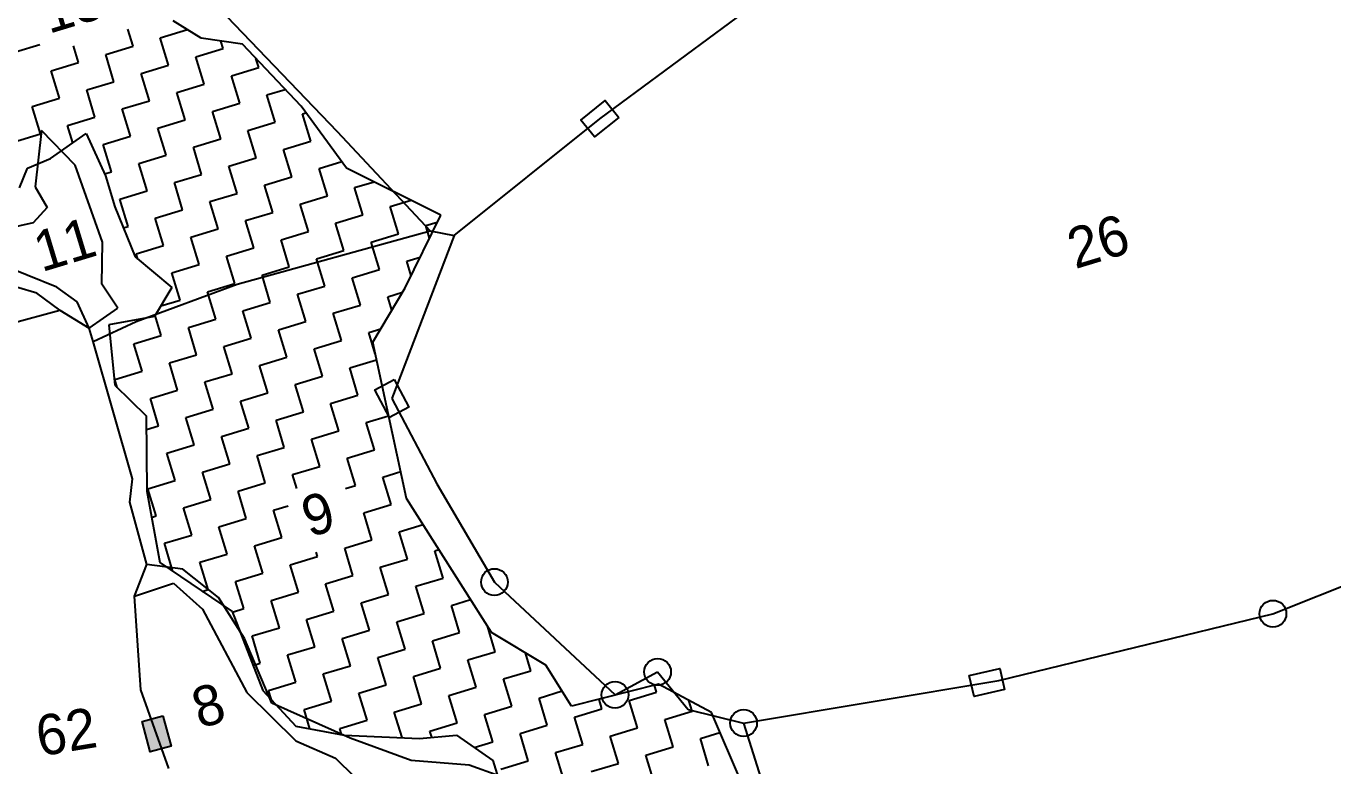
# Model space of a CAD drawing. Header units: metres. Extents: x 321628 to 324492, y 1843491 to 1846201.
# Drawn here: x 322036 to 322760, y 1844130 to 1844540 of the extents above; entities that cross this region are included whole.
import ezdxf

# ---------------------------------------------------------------- set-up
doc = ezdxf.new("R2010")
doc.units = ezdxf.units.M
doc.header["$LTSCALE"] = 0.3
for name, color, linetype in [('OFF', 1, 'Continuous'), ('POLY_HATCH', 12, 'Continuous'), ('POLY_PARCEL', 6, 'Continuous'), ('POLY_WATER', 4, 'Continuous'), ('TEXT_PARCEL', 7, 'Continuous')]:
    doc.layers.add(name, color=color, linetype=linetype)
doc.styles.add('TEXT_MAP', font='', dxfattribs={"height": 2.5})
doc.styles.get('TEXT_MAP').set_extended_font_data('Kruti Dev 050')

msp = doc.modelspace()

# ---------------------------------------------------------------- hatches: boundary and pattern name
msp.add_hatch(color=256).paths.add_polyline_path([(322104.38, 1844137.41), (322115.96, 1844140.51), (322111.47, 1844157.25), (322099.9, 1844154.15)])

# ---------------------------------------------------------------- linework, layer by layer
for points in [[(322364.16, 1844488.97), (322350.63, 1844478.15), (322343.14, 1844487.51), (322356.67, 1844498.33)], [(322239.59, 1844343.66), (322247.7, 1844328.35), (322237.1, 1844322.74), (322229, 1844338.06)], [(322558.42, 1844179.72), (322575.31, 1844183.58), (322577.98, 1844171.9), (322561.09, 1844168.04)], [(322111.47, 1844157.25), (322115.96, 1844140.51), (322104.38, 1844137.41), (322099.9, 1844154.15)]]:
    msp.add_lwpolyline(points, close=True)
for centre in [(322295.23, 1844231.43), (322726.75, 1844213.87), (322385.66, 1844181.65), (322362.07, 1844168.93), (322433.32, 1844153.32)]:
    msp.add_circle(centre, 7.42)
at = {"layer": 'OFF'}
for p, q in [((322054.25, 1844382.12), (322070.62, 1844372.22)), ((322095.65, 1844223.56), (322102.6, 1844241.19))]:
    msp.add_line(p, q, dxfattribs=at)
at = {"layer": 'POLY_HATCH'}
for p, q in [((322132.59, 1844532.86), (322117.14, 1844542.53)), ((322155.55, 1844529.55), (322132.59, 1844532.86)), ((322188.14, 1844495.13), (322155.55, 1844529.55)), ((322213.28, 1844460.91), (322188.14, 1844495.13)), ((322049.17, 1844466.18), (322068.84, 1844480.1)), ((322068.84, 1844480.1), (322079.59, 1844456.58)), ((322031.95, 1844450), (322036.31, 1844460.84)), ((322036.31, 1844460.84), (322049.17, 1844466.18)), ((322265.5, 1844434.89), (322213.28, 1844460.91)), ((322079.59, 1844456.58), (322084.81, 1844439.35)), ((322084.81, 1844439.35), (322096.09, 1844411.66)), ((322245.73, 1844394.45), (322265.5, 1844434.89)), ((322096.09, 1844411.66), (322116.44, 1844394.67)), ((322116.44, 1844394.67), (322106.79, 1844378.72)), ((322227.74, 1844364.4), (322245.73, 1844394.45)), ((322106.79, 1844378.72), (322081.45, 1844373.94)), ((322081.45, 1844373.94), (322084.81, 1844340.51)), ((322246.55, 1844277.72), (322227.74, 1844364.4)), ((322084.81, 1844340.51), (322102.24, 1844323.64)), ((322102.24, 1844323.64), (322102.57, 1844281.9)), ((322102.57, 1844281.9), (322109.66, 1844242.22)), ((322293.68, 1844203.41), (322246.55, 1844277.72)), ((322109.66, 1844242.22), (322149.91, 1844215.04)), ((322149.91, 1844215.04), (322166.81, 1844171.3)), ((322323.75, 1844185.44), (322293.68, 1844203.41)), ((322338.03, 1844162.7), (322323.75, 1844185.44)), ((322166.81, 1844171.3), (322185.11, 1844151.52)), ((322386.09, 1844174.8), (322338.03, 1844162.7)), ((322415.47, 1844159.09), (322386.09, 1844174.8)), ((322432.27, 1844119.88), (322415.47, 1844159.09)), ((322185.11, 1844151.52), (322211.93, 1844146.62)), ((322211.93, 1844146.62), (322253.74, 1844144.81)), ((322253.74, 1844144.81), (322274.18, 1844146.66)), ((322274.18, 1844146.66), (322294.39, 1844132.52)), ((322294.39, 1844132.52), (322302.22, 1844106.68))]:
    msp.add_line(p, q, dxfattribs=at)
at = {"layer": 'POLY_HATCH', "linetype": 'Continuous'}
for p, q in [((322094.88, 1844528.5), (322092.06, 1844537.8)), ((322110.01, 1844533.08), (322124.99, 1844537.62)), ((322029.77, 1844525.3), (322043.27, 1844529.38)), ((322064.61, 1844519.33), (322061.8, 1844528.63)), ((322079.74, 1844523.91), (322094.88, 1844528.5)), ((322114.59, 1844517.95), (322110.01, 1844533.08)), ((322129.72, 1844522.53), (322144.85, 1844527.12)), ((322144.85, 1844527.12), (322143.59, 1844531.27)), ((322049.48, 1844514.75), (322064.61, 1844519.33)), ((322084.33, 1844508.78), (322079.74, 1844523.91)), ((322134.3, 1844507.4), (322129.72, 1844522.53)), ((322164.57, 1844516.57), (322163.02, 1844521.66)), ((322054.07, 1844499.62), (322049.48, 1844514.75)), ((322099.46, 1844513.37), (322114.59, 1844517.95)), ((322104.04, 1844498.23), (322099.46, 1844513.37)), ((322149.44, 1844511.98), (322164.57, 1844516.57)), ((322154.02, 1844496.85), (322149.44, 1844511.98)), ((322069.2, 1844504.2), (322084.33, 1844508.78)), ((322119.17, 1844502.82), (322134.3, 1844507.4)), ((322169.15, 1844501.44), (322179.27, 1844504.5)), ((322038.93, 1844495.03), (322054.07, 1844499.62)), ((322073.78, 1844489.07), (322069.2, 1844504.2)), ((322088.91, 1844493.65), (322104.04, 1844498.23)), ((322123.76, 1844487.69), (322119.17, 1844502.82)), ((322173.73, 1844486.31), (322169.15, 1844501.44)), ((322043.52, 1844479.9), (322038.93, 1844495.03)), ((322093.49, 1844478.52), (322088.91, 1844493.65)), ((322138.89, 1844492.27), (322154.02, 1844496.85)), ((322143.47, 1844477.14), (322138.89, 1844492.27)), ((322188.86, 1844490.89), (322190.82, 1844491.48)), ((322193.45, 1844475.76), (322188.86, 1844490.89)), ((322058.65, 1844484.49), (322073.78, 1844489.07)), ((322061.54, 1844474.93), (322058.65, 1844484.49)), ((322108.63, 1844483.1), (322123.76, 1844487.69)), ((322113.21, 1844467.97), (322108.63, 1844483.1)), ((322158.6, 1844481.72), (322173.73, 1844486.31)), ((322028.39, 1844475.32), (322043.52, 1844479.9)), ((322078.36, 1844473.94), (322093.49, 1844478.52)), ((322128.34, 1844472.56), (322143.47, 1844477.14)), ((322163.18, 1844466.59), (322158.6, 1844481.72)), ((322178.32, 1844471.17), (322193.45, 1844475.76)), ((322082.95, 1844458.81), (322078.36, 1844473.94)), ((322132.92, 1844457.42), (322128.34, 1844472.56)), ((322182.9, 1844456.04), (322178.32, 1844471.17)), ((322098.08, 1844463.39), (322113.21, 1844467.97)), ((322102.66, 1844448.26), (322098.08, 1844463.39)), ((322148.05, 1844462.01), (322163.18, 1844466.59)), ((322152.64, 1844446.88), (322148.05, 1844462.01)), ((322198.03, 1844460.63), (322210.68, 1844464.46)), ((322079.1, 1844457.64), (322082.95, 1844458.81)), ((322117.79, 1844452.84), (322132.92, 1844457.42)), ((322167.77, 1844451.46), (322182.9, 1844456.04)), ((322202.61, 1844445.5), (322198.03, 1844460.63)), ((322087.53, 1844443.68), (322102.66, 1844448.26)), ((322122.37, 1844437.71), (322117.79, 1844452.84)), ((322137.51, 1844442.29), (322152.64, 1844446.88)), ((322172.35, 1844436.33), (322167.77, 1844451.46)), ((322217.74, 1844450.08), (322228.49, 1844453.33)), ((322222.33, 1844434.95), (322217.74, 1844450.08)), ((322092.11, 1844428.54), (322087.53, 1844443.68)), ((322142.09, 1844427.16), (322137.51, 1844442.29)), ((322187.48, 1844440.91), (322202.61, 1844445.5)), ((322192.07, 1844425.78), (322187.48, 1844440.91)), ((322237.46, 1844439.53), (322249.11, 1844443.06)), ((322242.04, 1844424.4), (322237.46, 1844439.53)), ((322107.24, 1844433.13), (322122.37, 1844437.71)), ((322111.83, 1844418), (322107.24, 1844433.13)), ((322157.22, 1844431.75), (322172.35, 1844436.33)), ((322207.2, 1844430.36), (322222.33, 1844434.95)), ((322089.53, 1844427.76), (322092.11, 1844428.54)), ((322126.96, 1844422.58), (322142.09, 1844427.16)), ((322161.8, 1844416.61), (322157.22, 1844431.75)), ((322176.93, 1844421.2), (322192.07, 1844425.78)), ((322211.78, 1844415.23), (322207.2, 1844430.36)), ((322257.17, 1844428.98), (322263.55, 1844430.92)), ((322259.25, 1844422.12), (322257.17, 1844428.98)), ((322096.7, 1844413.41), (322111.83, 1844418)), ((322131.54, 1844407.45), (322126.96, 1844422.58)), ((322181.52, 1844406.07), (322176.93, 1844421.2)), ((322226.91, 1844419.82), (322242.04, 1844424.4)), ((322231.49, 1844404.69), (322226.91, 1844419.82)), ((322097.61, 1844410.39), (322096.7, 1844413.41)), ((322146.67, 1844412.03), (322161.8, 1844416.61)), ((322151.26, 1844396.9), (322146.67, 1844412.03)), ((322196.65, 1844410.65), (322211.78, 1844415.23)), ((322201.23, 1844395.52), (322196.65, 1844410.65)), ((322246.63, 1844409.27), (322254.07, 1844411.52)), ((322116.41, 1844402.87), (322131.54, 1844407.45)), ((322120.99, 1844387.73), (322116.41, 1844402.87)), ((322166.39, 1844401.48), (322181.52, 1844406.07)), ((322216.36, 1844400.1), (322231.49, 1844404.69)), ((322249.05, 1844401.25), (322246.63, 1844409.27)), ((322136.12, 1844392.32), (322151.26, 1844396.9)), ((322170.97, 1844386.35), (322166.39, 1844401.48)), ((322220.95, 1844384.97), (322216.36, 1844400.1)), ((322140.71, 1844377.19), (322136.12, 1844392.32)), ((322186.1, 1844390.94), (322201.23, 1844395.52)), ((322190.68, 1844375.8), (322186.1, 1844390.94)), ((322236.08, 1844389.55), (322244.28, 1844392.04)), ((322238.34, 1844382.1), (322236.08, 1844389.55)), ((322110.28, 1844384.49), (322120.99, 1844387.73)), ((322155.84, 1844381.77), (322170.97, 1844386.35)), ((322160.42, 1844366.64), (322155.84, 1844381.77)), ((322205.82, 1844380.39), (322220.95, 1844384.97)), ((322110.45, 1844368.02), (322107.07, 1844379.17)), ((322125.58, 1844372.6), (322140.71, 1844377.19)), ((322175.55, 1844371.22), (322190.68, 1844375.8)), ((322210.4, 1844365.26), (322205.82, 1844380.39)), ((322095.31, 1844363.44), (322110.45, 1844368.02)), ((322130.16, 1844357.47), (322125.58, 1844372.6)), ((322180.14, 1844356.09), (322175.55, 1844371.22)), ((322225.53, 1844369.84), (322232.21, 1844371.86)), ((322229.16, 1844357.85), (322225.53, 1844369.84)), ((322099.9, 1844348.31), (322095.31, 1844363.44)), ((322145.29, 1844362.05), (322160.42, 1844366.64)), ((322149.87, 1844346.92), (322145.29, 1844362.05)), ((322195.27, 1844360.67), (322210.4, 1844365.26)), ((322199.85, 1844345.54), (322195.27, 1844360.67)), ((322115.03, 1844352.89), (322130.16, 1844357.47)), ((322119.61, 1844337.76), (322115.03, 1844352.89)), ((322165.01, 1844351.51), (322180.14, 1844356.09)), ((322214.98, 1844350.13), (322229.86, 1844354.63)), ((322084.77, 1844343.72), (322099.9, 1844348.31)), ((322134.74, 1844342.34), (322149.87, 1844346.92)), ((322169.59, 1844336.38), (322165.01, 1844351.51)), ((322184.72, 1844340.96), (322199.85, 1844345.54)), ((322219.56, 1844334.99), (322214.98, 1844350.13)), ((322086.12, 1844339.24), (322084.77, 1844343.72)), ((322104.48, 1844333.17), (322119.61, 1844337.76)), ((322139.33, 1844327.21), (322134.74, 1844342.34)), ((322189.3, 1844325.83), (322184.72, 1844340.96)), ((322109.06, 1844318.04), (322104.48, 1844333.17)), ((322154.46, 1844331.79), (322169.59, 1844336.38)), ((322159.04, 1844316.66), (322154.46, 1844331.79)), ((322204.43, 1844330.41), (322219.56, 1844334.99)), ((322124.2, 1844322.63), (322139.33, 1844327.21)), ((322174.17, 1844321.24), (322189.3, 1844325.83)), ((322209.02, 1844315.28), (322204.43, 1844330.41)), ((322224.15, 1844319.86), (322236.59, 1844323.63)), ((322102.3, 1844315.99), (322109.06, 1844318.04)), ((322128.78, 1844307.5), (322124.2, 1844322.63)), ((322143.91, 1844312.08), (322159.04, 1844316.66)), ((322178.75, 1844306.11), (322174.17, 1844321.24)), ((322228.73, 1844304.73), (322224.15, 1844319.86)), ((322148.49, 1844296.95), (322143.91, 1844312.08)), ((322193.89, 1844310.7), (322209.02, 1844315.28)), ((322198.47, 1844295.57), (322193.89, 1844310.7)), ((322113.65, 1844302.91), (322128.78, 1844307.5)), ((322118.23, 1844287.78), (322113.65, 1844302.91)), ((322163.62, 1844301.53), (322178.75, 1844306.11)), ((322168.21, 1844286.4), (322163.62, 1844301.53)), ((322213.6, 1844300.15), (322228.73, 1844304.73)), ((322133.36, 1844292.36), (322148.49, 1844296.95)), ((322183.34, 1844290.98), (322198.47, 1844295.57)), ((322218.18, 1844285.02), (322213.6, 1844300.15)), ((322103.1, 1844283.2), (322118.23, 1844287.78)), ((322137.94, 1844277.23), (322133.36, 1844292.36)), ((322185.68, 1844283.25), (322183.34, 1844290.98)), ((322233.31, 1844289.6), (322243.31, 1844292.63)), ((322237.9, 1844274.47), (322233.31, 1844289.6)), ((322107.68, 1844268.07), (322103.1, 1844283.2)), ((322153.08, 1844281.82), (322168.21, 1844286.4)), ((322157.66, 1844266.69), (322153.08, 1844281.82)), ((322212.72, 1844283.36), (322218.18, 1844285.02)), ((322122.81, 1844272.65), (322137.94, 1844277.23)), ((322127.4, 1844257.52), (322122.81, 1844272.65)), ((322172.79, 1844271.27), (322180.9, 1844273.73)), ((322222.77, 1844269.89), (322237.9, 1844274.47)), ((322105.18, 1844267.31), (322107.68, 1844268.07)), ((322142.53, 1844262.1), (322157.66, 1844266.69)), ((322177.37, 1844256.14), (322172.79, 1844271.27)), ((322227.35, 1844254.76), (322222.77, 1844269.89)), ((322147.11, 1844246.97), (322142.53, 1844262.1)), ((322242.48, 1844259.34), (322255.67, 1844263.33)), ((322247.06, 1844244.21), (322242.48, 1844259.34)), ((322112.27, 1844252.94), (322127.4, 1844257.52)), ((322116.85, 1844237.8), (322112.27, 1844252.94)), ((322162.24, 1844251.55), (322177.37, 1844256.14)), ((322166.83, 1844236.42), (322162.24, 1844251.55)), ((322212.22, 1844250.17), (322227.35, 1844254.76)), ((322131.98, 1844242.39), (322147.11, 1844246.97)), ((322181.96, 1844241.01), (322197.09, 1844245.59)), ((322197.09, 1844245.59), (322196.37, 1844247.96)), ((322216.8, 1844235.04), (322212.22, 1844250.17)), ((322231.93, 1844239.62), (322247.06, 1844244.21)), ((322262.2, 1844248.79), (322264.46, 1844249.48)), ((322266.78, 1844233.66), (322262.2, 1844248.79)), ((322116.4, 1844237.67), (322116.85, 1844237.8)), ((322136.56, 1844227.26), (322131.98, 1844242.39)), ((322151.69, 1844231.84), (322166.83, 1844236.42)), ((322186.54, 1844225.88), (322181.96, 1844241.01)), ((322236.52, 1844224.49), (322231.93, 1844239.62)), ((322156.28, 1844216.71), (322151.69, 1844231.84)), ((322201.67, 1844230.46), (322216.8, 1844235.04)), ((322206.25, 1844215.33), (322201.67, 1844230.46)), ((322251.65, 1844229.08), (322266.78, 1844233.66)), ((322256.23, 1844213.95), (322251.65, 1844229.08)), ((322133.29, 1844226.26), (322136.56, 1844227.26)), ((322171.41, 1844221.29), (322186.54, 1844225.88)), ((322221.39, 1844219.91), (322236.52, 1844224.49)), ((322150, 1844214.81), (322156.28, 1844216.71)), ((322175.99, 1844206.16), (322171.41, 1844221.29)), ((322191.12, 1844210.74), (322206.25, 1844215.33)), ((322225.97, 1844204.78), (322221.39, 1844219.91)), ((322271.36, 1844218.53), (322282.04, 1844221.76)), ((322275.94, 1844203.4), (322271.36, 1844218.53)), ((322195.71, 1844195.61), (322191.12, 1844210.74)), ((322241.1, 1844209.36), (322256.23, 1844213.95)), ((322245.68, 1844194.23), (322241.1, 1844209.36)), ((322160.86, 1844201.58), (322175.99, 1844206.16)), ((322165.44, 1844186.45), (322160.86, 1844201.58)), ((322210.84, 1844200.2), (322225.97, 1844204.78)), ((322215.42, 1844185.07), (322210.84, 1844200.2)), ((322260.81, 1844198.81), (322275.94, 1844203.4)), ((322295.66, 1844192.85), (322291.35, 1844207.09)), ((322180.58, 1844191.03), (322195.71, 1844195.61)), ((322230.55, 1844189.65), (322245.68, 1844194.23)), ((322265.4, 1844183.68), (322260.81, 1844198.81)), ((322280.53, 1844188.27), (322295.66, 1844192.85)), ((322161.43, 1844185.23), (322165.44, 1844186.45)), ((322185.16, 1844175.9), (322180.58, 1844191.03)), ((322235.13, 1844174.52), (322230.55, 1844189.65)), ((322285.11, 1844173.14), (322280.53, 1844188.27)), ((322315.37, 1844182.3), (322312.36, 1844192.25)), ((322200.29, 1844180.48), (322215.42, 1844185.07)), ((322204.87, 1844165.35), (322200.29, 1844180.48)), ((322250.27, 1844179.1), (322265.4, 1844183.68)), ((322254.85, 1844163.97), (322250.27, 1844179.1)), ((322300.24, 1844177.72), (322315.37, 1844182.3)), ((322170.03, 1844171.32), (322185.16, 1844175.9)), ((322171.6, 1844166.12), (322170.03, 1844171.32)), ((322220, 1844169.93), (322235.13, 1844174.52)), ((322269.98, 1844168.55), (322285.11, 1844173.14)), ((322304.83, 1844162.59), (322300.24, 1844177.72)), ((322385.06, 1844170.37), (322383.89, 1844174.24)), ((322189.74, 1844160.77), (322204.87, 1844165.35)), ((322224.59, 1844154.8), (322220, 1844169.93)), ((322239.72, 1844159.39), (322254.85, 1844163.97)), ((322274.56, 1844153.42), (322269.98, 1844168.55)), ((322319.96, 1844167.17), (322332.78, 1844171.06)), ((322324.54, 1844152.04), (322319.96, 1844167.17)), ((322354.8, 1844161.21), (322353.19, 1844166.52)), ((322369.93, 1844165.79), (322385.06, 1844170.37)), ((322374.52, 1844150.66), (322369.93, 1844165.79)), ((322404.78, 1844159.83), (322402.98, 1844165.77)), ((322192.98, 1844150.08), (322189.74, 1844160.77)), ((322244, 1844145.24), (322239.72, 1844159.39)), ((322289.69, 1844158), (322304.83, 1844162.59)), ((322294.28, 1844142.87), (322289.69, 1844158)), ((322339.67, 1844156.62), (322354.8, 1844161.21)), ((322344.25, 1844141.49), (322339.67, 1844156.62)), ((322389.65, 1844155.24), (322404.78, 1844159.83)), ((322209.46, 1844150.22), (322224.59, 1844154.8)), ((322210.46, 1844146.89), (322209.46, 1844150.22)), ((322259.43, 1844148.84), (322274.56, 1844153.42)), ((322309.41, 1844147.46), (322324.54, 1844152.04)), ((322359.39, 1844146.08), (322374.52, 1844150.66)), ((322394.23, 1844140.11), (322389.65, 1844155.24)), ((322260.47, 1844145.42), (322259.43, 1844148.84)), ((322284.03, 1844139.77), (322294.28, 1844142.87)), ((322313.99, 1844132.33), (322309.41, 1844147.46)), ((322363.97, 1844130.94), (322359.39, 1844146.08)), ((322409.36, 1844144.69), (322420.23, 1844147.99)), ((322413.95, 1844129.56), (322409.36, 1844144.69)), ((322329.12, 1844136.91), (322344.25, 1844141.49)), ((322333.71, 1844121.78), (322329.12, 1844136.91)), ((322379.1, 1844135.53), (322394.23, 1844140.11)), ((322383.68, 1844120.4), (322379.1, 1844135.53)), ((322298.86, 1844127.74), (322313.99, 1844132.33)), ((322348.84, 1844126.36), (322363.97, 1844130.94))]:
    msp.add_line(p, q, dxfattribs=at)
at = {"layer": 'POLY_PARCEL'}
for p, q in [((322353.65, 1844488.24), (322437.81, 1844550.26)), ((322146.97, 1844544.84), (322208.11, 1844481.16)), ((322272.84, 1844423.6), (322353.65, 1844488.24)), ((322044.12, 1844481.77), (322040.69, 1844450.45)), ((322062.88, 1844462.51), (322044.12, 1844481.77)), ((322208.11, 1844481.16), (322259.53, 1844426.08)), ((322078.02, 1844419.89), (322062.88, 1844462.51)), ((322040.69, 1844450.45), (322047.25, 1844439.07)), ((322047.25, 1844439.07), (322039.59, 1844430.52)), ((322039.59, 1844430.52), (322016.64, 1844425.35)), ((322152.65, 1844396.5), (322259.53, 1844426.08)), ((322259.53, 1844426.08), (322272.84, 1844423.6)), ((322077.51, 1844396.58), (322078.02, 1844419.89)), ((322272.84, 1844423.6), (322238.35, 1844333.2)), ((322086.44, 1844383.25), (322077.51, 1844396.58)), ((322096.59, 1844375.8), (322152.65, 1844396.5)), ((322027.06, 1844374.77), (322054.25, 1844382.12)), ((322070.62, 1844372.22), (322086.44, 1844383.25)), ((322072.73, 1844364.86), (322096.59, 1844375.8)), ((322072.73, 1844364.86), (322070.62, 1844372.22)), ((322094.6, 1844288.63), (322072.73, 1844364.86)), ((322238.35, 1844333.2), (322263.37, 1844285.93)), ((322093.16, 1844275.72), (322094.6, 1844288.63)), ((322726.75, 1844213.87), (322917.22, 1844289.67)), ((322263.37, 1844285.93), (322295.23, 1844231.43)), ((322102.6, 1844241.19), (322093.16, 1844275.72)), ((322295.23, 1844231.43), (322362.07, 1844168.93)), ((322099.22, 1844171.66), (322095.65, 1844223.56)), ((322574.9, 1844176.93), (322726.75, 1844213.87)), ((322362.07, 1844168.93), (322385.66, 1844181.65)), ((322385.66, 1844181.65), (322402.69, 1844160.78)), ((322114.78, 1844128.19), (322099.22, 1844171.66)), ((322433.32, 1844153.32), (322574.9, 1844176.93)), ((322402.69, 1844160.78), (322433.32, 1844153.32)), ((322433.32, 1844153.32), (322446.13, 1844112.58))]:
    msp.add_line(p, q, dxfattribs=at)
at = {"layer": 'POLY_WATER'}
for p, q in [((322052.59, 1844394.98), (322019.63, 1844408.15)), ((322041.57, 1844391.64), (322010.7, 1844400.64)), ((322054.25, 1844382.12), (322041.57, 1844391.64)), ((322063.97, 1844386.84), (322052.59, 1844394.98)), ((322070.62, 1844372.22), (322063.97, 1844386.84)), ((322122.42, 1844238.65), (322102.6, 1844241.19)), ((322142.33, 1844222.93), (322122.42, 1844238.65)), ((322095.65, 1844223.56), (322117.38, 1844230.91)), ((322117.38, 1844230.91), (322133.44, 1844216.36)), ((322156.64, 1844200.08), (322142.33, 1844222.93)), ((322133.44, 1844216.36), (322157.92, 1844170.18)), ((322171.76, 1844164.27), (322156.64, 1844200.08)), ((322157.92, 1844170.18), (322185.07, 1844143.45)), ((322215.34, 1844144.85), (322171.76, 1844164.27)), ((322185.07, 1844143.45), (322207.03, 1844133.79)), ((322249, 1844132.52), (322215.34, 1844144.85)), ((322207.03, 1844133.79), (322217.46, 1844123.74)), ((322281.29, 1844129.87), (322249, 1844132.52)), ((322314.02, 1844118.04), (322281.29, 1844129.87))]:
    msp.add_line(p, q, dxfattribs=at)

# ---------------------------------------------------------------- texts
at = {"layer": 'TEXT_PARCEL', "style": 'TEXT_MAP'}
for s, height, rotation, p in [('13', 22.408, 16.8516, (322048.22, 1844535.22)), ('11', 22.408, 16.8516, (322044.21, 1844403.14)), ('26', 22.408, 16.8516, (322617.14, 1844404.84)), ('9', 22.41, 16.8516, (322192.66, 1844256.1)), ('8', 22.41, 16.8516, (322131.86, 1844150.03)), ('62', 22.408, 9.42627, (322043.19, 1844134.73))]:
    msp.add_text(s, height=height, rotation=rotation, dxfattribs=at).set_placement(p)

doc.saveas('drawing.dxf')
